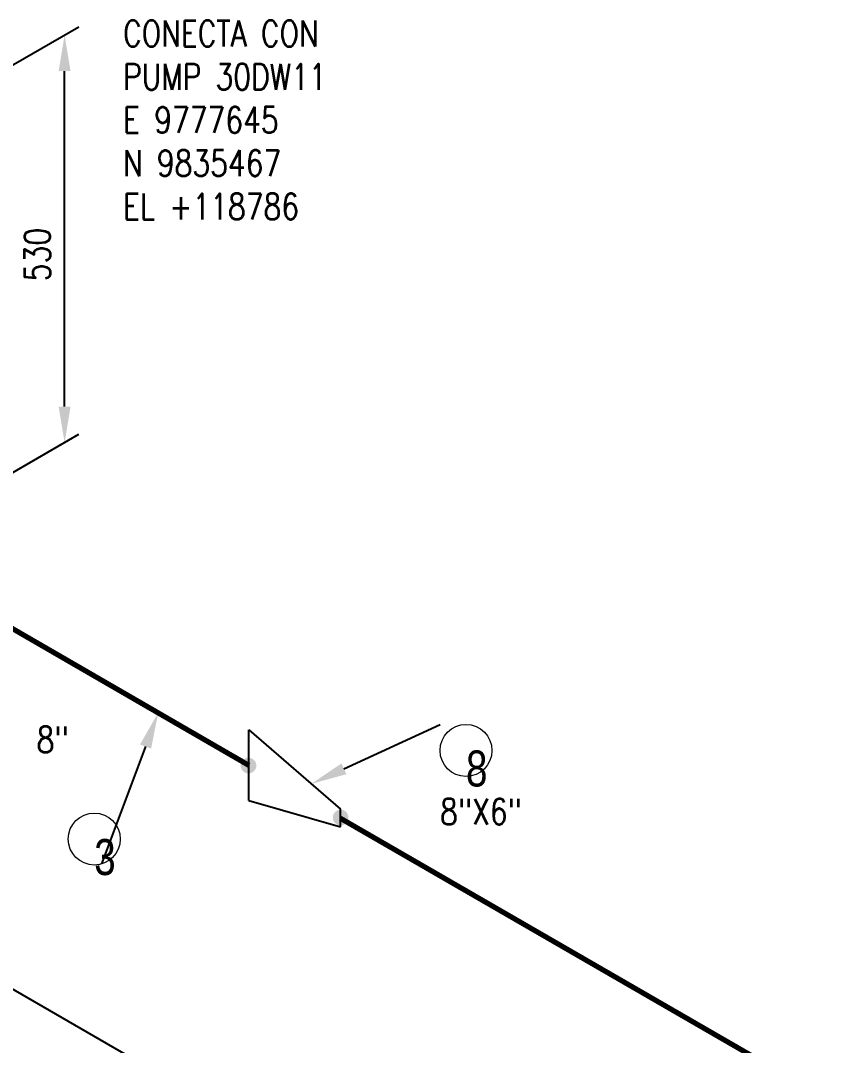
# Model space of a CAD drawing. Header units: millimetres. Extents: x 0 to 841, y 0 to 594.
# Drawn here: x 307.9 to 364.6, y 254.7 to 325.8 of the extents above; entities that cross this region are included whole.
import ezdxf
from ezdxf import colors
from ezdxf.entities.mleader import LeaderData, LeaderLine
from ezdxf.enums import TextEntityAlignment as Align
from ezdxf.math import Vec2, Vec3

# ---------------------------------------------------------------- set-up
doc = ezdxf.new("R2018")
doc.units = ezdxf.units.MM
doc.header["$LTSCALE"] = 0.25
for name, color, linetype, lineweight in [('Annotation', 7, 'Continuous', 0), ('Dimension', 1, 'Continuous', 0), ('Pipe', 3, 'Continuous', 70)]:
    doc.layers.add(name, color=color, linetype=linetype, lineweight=lineweight)
doc.layers.add('Title Block', color=7, linetype='Continuous')
doc.layers.add('Weld', color=1, linetype='Continuous')
doc.styles.add('AdskIsoAnnotation', font='romans.shx', dxfattribs={"width": 0.8, "height": 1})
doc.styles.add('AdskIsoMetric', font='romans.shx', dxfattribs={"width": 0.8, "height": 1.8})
doc.styles.add('AdskIsoMetric-30', font='romans.shx', dxfattribs={"width": 0.8, "height": 1.8})
doc.styles.get("Standard").update_dxf_attribs({"font": 'arial.ttf'})
doc.dimstyles.new('AdskIsoMetric', dxfattribs={"dimtxt": 2.5, "dimasz": 2.5, "dimexe": 1, "dimexo": 2, "dimgap": 0.8, "dimtad": 1, "dimdec": 0, "dimrnd": 1, "dimzin": 0, "dimdsep": 46, "dimtxsty": 'AdskIsoMetric', "dimcen": 0, "dimclrt": 7, "dimadec": 0, "dimazin": 0, "dimtfac": 1, "dimtdec": 0, "dimtmove": 1, "dimatfit": 3, "dimfxl": 1, "dimtfill": 1, "dimfrac": 2, "dimtolj": 1, "dimtzin": 0, "dimarcsym": 0})

# ---------------------------------------------------------------- blocks, each defined once
blk = doc.blocks.new('ReducerConc-1-IsoRight')
at = {"color": 0, "linetype": 'ByBlock', "lineweight": -2, "extrusion": (0.707107, 0.408248, -0.57735)}
for p, q in [((-0.2652, 0.2041), (-0.2652, 0.1021)), ((0.2652, 0.051), (-0.2652, 0.2041)), ((0.2652, -0.3572), (-0.2652, 0.1021)), ((0.2652, 0.051), (0.2652, -0.3572))]:
    blk.add_line(p, q, dxfattribs=at)
blk = doc.blocks.new('*D83')
at = {"layer": 'Defpoints', "color": 0, "transparency": 16777216}
for p in [(310.941, 324.794), (297.95, 317.294), (297.95, 289.009, 0)]:
    blk.add_point(p, dxfattribs=at)
at = {"layer": 'Dimension', "color": 0, "lineweight": -2, "transparency": 16777216}
for p, q in [((299.95, 318.448), (311.941, 325.371)), ((310.941, 299.009), (310.941, 322.294)), ((299.95, 290.164), (311.941, 297.087))]:
    blk.add_line(p, q, dxfattribs=at)
at = {"layer": 'Dimension', "color": 0, "transparency": 16777216}
for points in [[(310.524, 322.294), (311.358, 322.294), (310.941, 324.794)], [(310.524, 299.009), (311.358, 299.009), (310.941, 296.509)]]:
    blk.add_solid(points, dxfattribs=at)
at = {"layer": 'Dimension', "color": 7, "transparency": 16777216, "insert": (309.051, 309.56), "char_height": 1.8, "attachment_point": 5, "rotation": 90, "style": 'AdskIsoMetric-30', "bg_fill": 3, "box_fill_scale": 1.1, "bg_fill_color": 256, "bg_fill_true_color": 13158600, "bg_fill_transparency": 0}
blk.add_mtext('\\A1;530', dxfattribs=at)
blk = doc.blocks.new('*D93')
at = {"layer": 'Defpoints', "color": 0, "transparency": 16777216}
for p in [(297.95, 289.009, 0), (464.927, 192.606, 0), (464.927, 167.606)]:
    blk.add_point(p, dxfattribs=at)
at = {"layer": 'Dimension', "color": 0, "lineweight": -2, "transparency": 16777216}
for p, q in [((297.95, 286.7), (297.95, 262.855)), ((300.116, 262.759), (462.762, 168.856)), ((464.927, 190.296), (464.927, 166.451))]:
    blk.add_line(p, q, dxfattribs=at)
at = {"layer": 'Dimension', "color": 0, "transparency": 16777216}
for points in [[(300.324, 263.12), (299.907, 262.399), (297.95, 264.009)], [(462.97, 169.216), (462.553, 168.495), (464.927, 167.606)]]:
    blk.add_solid(points, dxfattribs=at)
at = {"layer": 'Dimension', "color": 7, "transparency": 16777216, "insert": (381.439, 217.99), "char_height": 1.8, "attachment_point": 5, "rotation": 330, "style": 'AdskIsoMetric-30', "bg_fill": 3, "box_fill_scale": 1.1, "bg_fill_color": 256, "bg_fill_true_color": 13158600, "bg_fill_transparency": 0}
blk.add_mtext('\\A1;4106', dxfattribs=at)
blk = doc.blocks.new('Buttweld')
at = {"lineweight": -2}
blk.add_hatch(color=0, dxfattribs=at).paths.add_polyline_path([(0.044, -0.0026), (0.0433, 0.0053), (0.0413, 0.0129), (0.0379, 0.02), (0.0334, 0.0265), (0.0278, 0.0321), (0.0214, 0.0366), (0.0142, 0.0399), (0.0066, 0.042), (-0.0013, 0.0427), (-0.0091, 0.042), (-0.0168, 0.0399), (-0.0239, 0.0366), (-0.0304, 0.0321), (-0.036, 0.0265), (-0.0405, 0.02), (-0.0438, 0.0129), (-0.0459, 0.0053), (-0.0466, -0.0026), (-0.0459, -0.0105), (-0.0438, -0.0181), (-0.0405, -0.0252), (-0.036, -0.0317), (-0.0304, -0.0373), (-0.0239, -0.0418), (-0.0168, -0.0452), (-0.0091, -0.0472), (-0.0013, -0.0479), (0.0066, -0.0472), (0.0142, -0.0452), (0.0214, -0.0418), (0.0278, -0.0373), (0.0334, -0.0317), (0.0379, -0.0252), (0.0413, -0.0181), (0.0433, -0.0105)], is_closed=False, flags=0)
blk = doc.blocks.new('AnnoCircle')
at = {"color": 0, "linetype": 'ByBlock', "lineweight": -2}
blk.add_circle((0, 0), 1.002, dxfattribs=at)
at = {"color": 0, "linetype": 'ByBlock', "lineweight": -2, "width": 0.8, "flags": 106}
blk.add_attdef('XX', text='', height=1, dxfattribs=at).set_placement((0, 0), align=Align.MIDDLE_CENTER)

msp = doc.modelspace()

# ---------------------------------------------------------------- block references
at = {"layer": 'Title Block', "xscale": 12, "yscale": 12, "zscale": 12, "rotation": 180.0000041991104}
msp.add_blockref('ReducerConc-1-IsoRight', (326.906, 272.292), dxfattribs=at)

# ---------------------------------------------------------------- texts
at = {"layer": 'Annotation', "insert": (315, 312, 0), "char_height": 1.8, "attachment_point": 7, "style": 'AdskIsoAnnotation', "bg_fill": 3, "box_fill_scale": 1, "bg_fill_color": 256, "bg_fill_true_color": 13158600, "bg_fill_transparency": 0}
msp.add_mtext('CONECTA CON^JPUMP 30DW11^JE 9777645^JN 9835467^JEL +118786', dxfattribs=at)

# ---------------------------------------------------------------- dimensions: what is measured, and where the dimension line sits
at = {"layer": 'Dimension'}
dim = msp.add_linear_dim(base=(310.941, 324.794), p1=(297.95, 289.009, 0), p2=(297.95, 317.294), angle=90.00003, text='530', dimstyle='AdskIsoMetric', override={"dimtad": 0, "dimlfac": 18.753327, "dimtxsty": 'AdskIsoMetric-30', "dimse1": 0, "dimse2": 0, "dimsd1": 0, "dimsd2": 0, "dimtmove": 1}, dxfattribs=at)
dim.commit()
dim.dimension.update_dxf_attribs({"geometry": '*D83', "text_midpoint": (309.051, 309.56), "dimtype": 160})

# ---------------------------------------------------------------- leaders
at = {"layer": 'Annotation'}
ml = msp.add_multileader_mtext('Standard', dxfattribs=at)
ml.set_content('')
ml.set_leader_properties()
ml.build(insert=Vec2(0, 0))
ml.multileader.update_dxf_attribs({"dogleg_length": 0, "arrow_head_size": 2.5})
ctx = ml.context
ctx.base_point, ctx.arrow_head_size = Vec3(313.512, 267.271), 2.5
notes = []
notes.append((ctx, [(0, (1, 1, 0), (313.512, 267.271), (-1, 0), 0, [(0, [(317.438, 277.758)], 0, [])])]))
ctx.mtext, ml.multileader.dxf.content_type = None, 0
ml = msp.add_multileader_mtext('Standard', dxfattribs=at)
ml.set_content('')
ml.set_leader_properties()
ml.build(insert=Vec2(0, 0))
ml.multileader.update_dxf_attribs({"dogleg_length": 0, "arrow_head_size": 2.5})
ctx = ml.context
ctx.base_point, ctx.arrow_head_size = Vec3(337, 276.949), 2.5
notes.append((ctx, [(0, (1, 1, 0), (337, 276.949), (-1, 0), 0, [(0, [(328.059, 272.824)], 0, [])])]))
ctx.mtext, ml.multileader.dxf.content_type = None, 0
for ctx, leaders in notes:
    for number, flags, end, landing, length, lines in leaders:
        leader = LeaderData()
        leader.index, (leader.has_last_leader_line, leader.has_dogleg_vector, leader.attachment_direction) = number, flags
        leader.last_leader_point, leader.dogleg_vector, leader.dogleg_length = Vec3(end), Vec3(landing), length
        for number, points, colour, breaks in lines:
            line = LeaderLine()
            line.index, line.vertices, line.color, line.breaks = number, Vec3.list(points), colors.encode_raw_color(colour), breaks
            leader.lines.append(line)
        ctx.leaders.append(leader)

# ---------------------------------------------------------------- next in the draw order: dimensions: what is measured, and where the dimension line sits
at = {"layer": 'Dimension'}
dim = msp.add_linear_dim(base=(464.927, 167.606), p1=(297.95, 289.009, 0), p2=(464.927, 192.606, 0), angle=330, text='4106', dimstyle='AdskIsoMetric', override={"dimtad": 0, "dimlfac": 21.295416, "dimtxsty": 'AdskIsoMetric-30', "dimse1": 0, "dimse2": 0, "dimsd1": 0, "dimsd2": 0, "dimtmove": 1}, dxfattribs=at)
dim.commit()
dim.dimension.update_dxf_attribs({"geometry": '*D93', "text_midpoint": (381.439, 217.99), "dimtype": 160})

# ---------------------------------------------------------------- next in the draw order: linework, layer by layer
at = {"layer": 'Pipe'}
for points in [[(302.193, 286.56), (323.724, 274.129)], [(330.088, 270.455), (428.386, 213.702)]]:
    msp.add_lwpolyline(points, dxfattribs=at)

# ---------------------------------------------------------------- next in the draw order: block references
at = {"layer": 'Annotation'}
ref = msp.add_blockref('AnnoCircle', (338.803, 275.146, 0), dxfattribs=dict(at, xscale=1.8, yscale=1.8, zscale=1.8))
lines = msp.add_mtext('\\W0.8000;8', dxfattribs={"layer": '0', "color": 0, "linetype": 'ByBlock', "lineweight": -2, "insert": (338.803, 275.146, 0), "char_height": 2.5, "attachment_point": 1})
ref.add_attrib('XX', '', (338.803, 275.146, 0), dxfattribs={"flags": 104}).embed_mtext(lines)
ref = msp.add_blockref('AnnoCircle', (313, 269), dxfattribs=dict(at, xscale=1.8, yscale=1.8, zscale=1.8))
lines = msp.add_mtext('\\W0.8000;3', dxfattribs={"layer": '0', "color": 0, "linetype": 'ByBlock', "lineweight": -2, "insert": (313, 269), "char_height": 2.5, "attachment_point": 1})
ref.add_attrib('XX', '', (313, 269), dxfattribs={"flags": 104}).embed_mtext(lines)
at = {"layer": 'Weld', "xscale": 12, "yscale": 12, "zscale": 12}
msp.add_blockref('Buttweld', (323.724, 274.129), dxfattribs=at)
at = {"layer": 'Weld', "xscale": 12, "yscale": 12, "zscale": 12, "rotation": 180.0000017075473}
msp.add_blockref('Buttweld', (330.088, 270.455, 0), dxfattribs=at)

# ---------------------------------------------------------------- next in the draw order: texts
at = {"layer": 'Annotation', "char_height": 1.8, "attachment_point": 7, "style": 'AdskIsoAnnotation', "bg_fill": 3, "box_fill_scale": 1, "bg_fill_color": 256, "bg_fill_true_color": 13158600, "bg_fill_transparency": 0}
for s, insert in [('{\\Q0;8"}', (309, 275, 0)), ('{\\Q0;8"X6"}', (337, 270, 0))]:
    msp.add_mtext(s, dxfattribs=dict(at, insert=insert))

doc.saveas('drawing.dxf')
